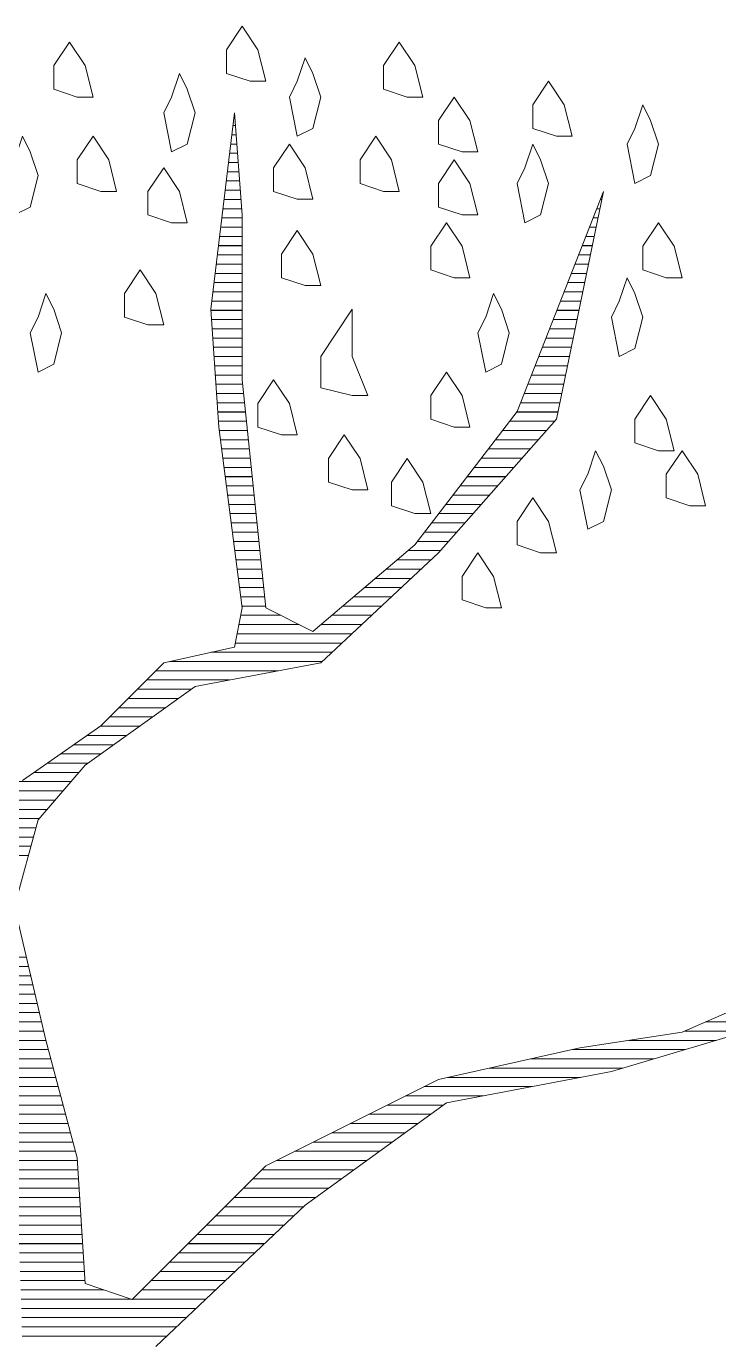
# Model space of a CAD drawing. Header units: centimetres. Extents: x 867 to 19881, y 2761 to 6151.
# Drawn here: x 2269.34 to 2277.54, y 4819.47 to 4835.01 of the extents above; entities that cross this region are included whole.
import ezdxf

# ---------------------------------------------------------------- set-up
doc = ezdxf.new("R2010")
doc.units = ezdxf.units.CM
doc.layers.add('PLAN TEFRİŞLER', color=7, linetype='Continuous', lineweight=0)

# ---------------------------------------------------------------- blocks, each defined once
blk = doc.blocks.new('*X64-flat-121')
at = {"color": 0}
for p, q in [((2917.25, 2913.46), (2917.37, 2913.46)), ((2917.05, 2911.83), (2917.5, 2911.83)), ((2916.66, 2908.58), (2917.75, 2908.58)), ((2916.86, 2910.2), (2917.62, 2910.2)), ((2916.47, 2906.95), (2917.87, 2906.95)), ((2916.27, 2905.32), (2918, 2905.32)), ((2915.88, 2902.07), (2918.25, 2902.07)), ((2916.08, 2903.7), (2918.12, 2903.7)), ((2915.69, 2900.44), (2918.37, 2900.44)), ((2915.3, 2897.19), (2918.62, 2897.19)), ((2915.49, 2898.82), (2918.5, 2898.82)), ((2981.14, 2897.19), (2981.71, 2897.19)), ((2981.78, 2898.82), (2982.05, 2898.82)), ((2915.1, 2895.56), (2918.71, 2895.56)), ((2980.5, 2895.56), (2981.37, 2895.56)), ((2914.91, 2893.94), (2918.71, 2893.94)), ((2979.86, 2893.94), (2981.04, 2893.94)), ((2914.52, 2890.68), (2918.71, 2890.68)), ((2914.71, 2892.31), (2918.71, 2892.31)), ((2978.58, 2890.68), (2980.36, 2890.68)), ((2979.22, 2892.31), (2980.7, 2892.31)), ((2914.32, 2889.06), (2918.71, 2889.06)), ((2977.94, 2889.06), (2980.03, 2889.06)), ((2913.93, 2885.8), (2918.71, 2885.8)), ((2914.13, 2887.43), (2918.71, 2887.43)), ((2976.67, 2885.8), (2979.35, 2885.8)), ((2977.31, 2887.43), (2979.69, 2887.43)), ((2913.74, 2884.18), (2918.71, 2884.18)), ((2976.03, 2884.18), (2979.02, 2884.18)), ((2913.35, 2880.92), (2918.71, 2880.92)), ((2913.54, 2882.55), (2918.71, 2882.55)), ((2974.75, 2880.92), (2978.34, 2880.92)), ((2975.39, 2882.55), (2978.68, 2882.55)), ((2913.19, 2879.3), (2918.71, 2879.3)), ((2974.11, 2879.3), (2978.01, 2879.3)), ((2913.3, 2877.67), (2918.71, 2877.67)), ((2973.47, 2877.67), (2977.67, 2877.67)), ((2913.41, 2876.04), (2918.71, 2876.04)), ((2913.51, 2874.42), (2918.71, 2874.42)), ((2972.19, 2874.42), (2977, 2874.42)), ((2972.83, 2876.04), (2977.33, 2876.04)), ((2913.62, 2872.79), (2918.71, 2872.79)), ((2971.55, 2872.79), (2976.66, 2872.79)), ((2913.73, 2871.16), (2918.71, 2871.16)), ((2913.84, 2869.54), (2918.71, 2869.54)), ((2970.28, 2869.54), (2975.99, 2869.54)), ((2970.92, 2871.16), (2976.32, 2871.16)), ((2913.95, 2867.91), (2918.71, 2867.91)), ((2969.64, 2867.91), (2975.65, 2867.91)), ((2914.06, 2866.28), (2918.79, 2866.28)), ((2914.16, 2864.66), (2918.96, 2864.66)), ((2968.36, 2864.66), (2974.98, 2864.66)), ((2969, 2866.28), (2975.31, 2866.28)), ((2914.27, 2863.03), (2919.12, 2863.03)), ((2967.72, 2863.03), (2974.64, 2863.03)), ((2914.38, 2861.4), (2919.29, 2861.4)), ((2967.04, 2861.4), (2974.31, 2861.4)), ((2914.49, 2859.78), (2919.46, 2859.78)), ((2914.64, 2858.15), (2919.63, 2858.15)), ((2964.55, 2858.15), (2972.29, 2858.15)), ((2965.79, 2859.78), (2973.73, 2859.78)), ((2914.85, 2856.52), (2919.8, 2856.52)), ((2963.31, 2856.52), (2970.86, 2856.52)), ((2915.06, 2854.9), (2919.97, 2854.9)), ((2915.27, 2853.27), (2920.13, 2853.27)), ((2960.82, 2853.27), (2967.99, 2853.27)), ((2962.06, 2854.9), (2969.42, 2854.9)), ((2915.49, 2851.64), (2920.3, 2851.64)), ((2959.57, 2851.64), (2966.55, 2851.64)), ((2915.7, 2850.02), (2920.47, 2850.02)), ((2915.91, 2848.39), (2920.64, 2848.39)), ((2957.09, 2848.39), (2963.68, 2848.39)), ((2958.33, 2850.02), (2965.12, 2850.02)), ((2916.12, 2846.76), (2920.81, 2846.76)), ((2955.84, 2846.76), (2962.24, 2846.76)), ((2916.33, 2845.14), (2920.98, 2845.14)), ((2954.6, 2845.14), (2960.81, 2845.14)), ((2916.55, 2843.51), (2921.14, 2843.51)), ((2916.76, 2841.88), (2921.31, 2841.88)), ((2952.11, 2841.88), (2957.94, 2841.88)), ((2953.36, 2843.51), (2959.37, 2843.51)), ((2916.97, 2840.26), (2921.48, 2840.26)), ((2950.87, 2840.26), (2956.5, 2840.26)), ((2917.18, 2838.63), (2921.65, 2838.63)), ((2917.4, 2837), (2921.82, 2837)), ((2947.96, 2837), (2953.63, 2837)), ((2949.62, 2838.63), (2955.07, 2838.63)), ((2917.61, 2835.38), (2921.99, 2835.38)), ((2946.04, 2835.38), (2951.96, 2835.38)), ((2917.82, 2833.75), (2922.15, 2833.75)), ((2944.12, 2833.75), (2950.22, 2833.75)), ((2918.03, 2832.12), (2922.32, 2832.12)), ((2918.24, 2830.5), (2922.49, 2830.5)), ((2940.27, 2830.5), (2946.73, 2830.5)), ((2942.2, 2832.12), (2948.48, 2832.12)), ((2918.46, 2828.87), (2922.66, 2828.87)), ((2938.35, 2828.87), (2944.99, 2828.87)), ((2918.45, 2825.62), (2925.49, 2825.62)), ((2918.67, 2827.24), (2922.83, 2827.24)), ((2934.51, 2825.62), (2941.51, 2825.62)), ((2936.43, 2827.24), (2943.25, 2827.24)), ((2918.12, 2823.99), (2928.75, 2823.99)), ((2932.58, 2823.99), (2939.76, 2823.99)), ((2917.47, 2820.73), (2936.28, 2820.73)), ((2917.79, 2822.36), (2938.02, 2822.36)), ((2913.24, 2819.11), (2934.53, 2819.11)), ((2905.92, 2817.48), (2932.79, 2817.48)), ((2901.85, 2814.23), (2916.43, 2814.23)), ((2903.48, 2815.85), (2925.1, 2815.85)), ((2900.23, 2812.6), (2909.71, 2812.6)), ((2896.97, 2809.35), (2905.16, 2809.35)), ((2898.6, 2810.97), (2907.43, 2810.97)), ((2895.35, 2807.72), (2902.88, 2807.72)), ((2891.36, 2804.47), (2898.32, 2804.47)), ((2893.68, 2806.09), (2900.6, 2806.09)), ((2889.03, 2802.84), (2896.05, 2802.84)), ((2886.71, 2801.21), (2893.77, 2801.21)), ((2882.06, 2797.96), (2889.92, 2797.96)), ((2884.39, 2799.59), (2891.49, 2799.59)), ((2862.04, 2796.33), (2888.53, 2796.33)), ((2862.52, 2794.71), (2887.13, 2794.71)), ((2862.99, 2793.08), (2885.74, 2793.08)), ((2863.47, 2791.45), (2884.35, 2791.45)), ((2863.94, 2789.83), (2882.95, 2789.83)), ((2864.42, 2788.2), (2882.36, 2788.2)), ((2864.9, 2786.57), (2881.92, 2786.57)), ((2865.37, 2784.95), (2881.48, 2784.95)), ((2865.85, 2783.32), (2881.03, 2783.32)), ((2871.09, 2765.43), (2880.69, 2765.43)), ((2871.56, 2763.8), (2881.08, 2763.8)), ((2872.04, 2762.17), (2881.46, 2762.17)), ((2872.51, 2760.55), (2881.84, 2760.55)), ((2872.99, 2758.92), (2882.23, 2758.92)), ((2873.47, 2757.29), (2882.61, 2757.29)), ((2873.94, 2755.67), (2882.99, 2755.67)), ((2874.42, 2754.04), (2883.37, 2754.04)), ((3000.31, 2754.04), (3013.17, 2754.04)), ((2874.89, 2752.41), (2883.76, 2752.41)), ((2996.59, 2752.41), (3007.68, 2752.41)), ((2875.37, 2750.79), (2884.14, 2750.79)), ((2875.85, 2749.16), (2884.57, 2749.16)), ((2976.82, 2749.16), (2996.7, 2749.16)), ((2986.79, 2750.79), (3002.19, 2750.79)), ((2876.32, 2747.53), (2885.01, 2747.53)), ((2969.5, 2747.53), (2991.21, 2747.53)), ((2876.8, 2745.91), (2885.44, 2745.91)), ((2877.27, 2744.28), (2885.88, 2744.28)), ((2954.86, 2744.28), (2978.29, 2744.28)), ((2962.18, 2745.91), (2985.72, 2745.91)), ((2877.75, 2742.65), (2886.31, 2742.65)), ((2950.74, 2742.65), (2969.75, 2742.65)), ((2878.23, 2741.03), (2886.74, 2741.03)), ((2947.48, 2741.03), (2961.21, 2741.03)), ((2878.6, 2739.4), (2887.18, 2739.4)), ((2878.66, 2737.77), (2887.61, 2737.77)), ((2940.98, 2737.77), (2951.9, 2737.77)), ((2944.23, 2739.4), (2954.15, 2739.4)), ((2878.71, 2736.15), (2888.05, 2736.15)), ((2937.72, 2736.15), (2949.64, 2736.15)), ((2878.77, 2734.52), (2888.48, 2734.52)), ((2878.82, 2732.89), (2888.91, 2732.89)), ((2931.22, 2732.89), (2945.14, 2732.89)), ((2934.47, 2734.52), (2947.39, 2734.52)), ((2878.88, 2731.27), (2889.35, 2731.27)), ((2927.96, 2731.27), (2942.89, 2731.27)), ((2878.93, 2729.64), (2889.69, 2729.64)), ((2924.71, 2729.64), (2940.63, 2729.64)), ((2878.98, 2728.01), (2889.79, 2728.01)), ((2879.04, 2726.39), (2889.89, 2726.39)), ((2920.53, 2726.39), (2936.13, 2726.39)), ((2922.16, 2728.01), (2938.38, 2728.01)), ((2879.09, 2724.76), (2889.99, 2724.76)), ((2918.9, 2724.76), (2933.88, 2724.76)), ((2879.15, 2723.13), (2890.09, 2723.13)), ((2879.2, 2721.5), (2890.2, 2721.5)), ((2915.65, 2721.5), (2929.47, 2721.5)), ((2917.28, 2723.13), (2931.62, 2723.13)), ((2879.25, 2719.88), (2890.3, 2719.88)), ((2914.02, 2719.88), (2927.75, 2719.88)), ((2879.31, 2718.25), (2890.4, 2718.25)), ((2879.36, 2716.62), (2890.5, 2716.62)), ((2910.77, 2716.62), (2924.32, 2716.62)), ((2912.4, 2718.25), (2926.03, 2718.25)), ((2879.42, 2715), (2890.6, 2715)), ((2909.14, 2715), (2922.6, 2715)), ((2879.47, 2713.37), (2890.7, 2713.37)), ((2907.52, 2713.37), (2920.88, 2713.37)), ((2879.53, 2711.74), (2890.81, 2711.74)), ((2879.58, 2710.12), (2890.91, 2710.12)), ((2904.26, 2710.12), (2917.45, 2710.12)), ((2905.89, 2711.74), (2919.17, 2711.74)), ((2879.63, 2708.49), (2891.01, 2708.49)), ((2902.64, 2708.49), (2915.73, 2708.49)), ((2879.69, 2706.86), (2894.34, 2706.86)), ((2879.74, 2705.24), (2899.22, 2705.24)), ((2899.38, 2705.24), (2912.3, 2705.24)), ((2901.01, 2706.86), (2914.01, 2706.86)), ((2879.8, 2703.61), (2910.58, 2703.61)), ((2879.85, 2701.98), (2908.86, 2701.98)), ((2879.91, 2700.36), (2907.15, 2700.36)), ((2879.96, 2698.73), (2905.43, 2698.73))]:
    blk.add_line(p, q, dxfattribs=at)
blk = doc.blocks.new('*X20')
at = {"color": 0}
for p, q in [((17.9333, 17.91), (17.9341, 17.91)), ((17.9321, 17.9), (17.9348, 17.9)), ((17.9297, 17.88), (17.9364, 17.88)), ((17.9309, 17.89), (17.9356, 17.89)), ((17.9285, 17.87), (17.9371, 17.87)), ((17.9273, 17.86), (17.9379, 17.86)), ((17.9249, 17.84), (17.9395, 17.84)), ((17.9261, 17.85), (17.9387, 17.85)), ((17.9237, 17.83), (17.9402, 17.83)), ((17.9213, 17.81), (17.9418, 17.81)), ((17.9225, 17.82), (17.941, 17.82)), ((18.3261, 17.81), (18.3296, 17.81)), ((18.33, 17.82), (18.3316, 17.82)), ((17.9201, 17.8), (17.9423, 17.8)), ((18.3221, 17.8), (18.3275, 17.8)), ((17.9189, 17.79), (17.9423, 17.79)), ((18.3182, 17.79), (18.3254, 17.79)), ((17.9165, 17.77), (17.9423, 17.77)), ((17.9177, 17.78), (17.9423, 17.78)), ((18.3104, 17.77), (18.3213, 17.77)), ((18.3143, 17.78), (18.3234, 17.78)), ((17.9153, 17.76), (17.9423, 17.76)), ((18.3064, 17.76), (18.3192, 17.76)), ((17.9129, 17.74), (17.9423, 17.74)), ((17.9141, 17.75), (17.9423, 17.75)), ((18.2986, 17.74), (18.3151, 17.74)), ((18.3025, 17.75), (18.3171, 17.75)), ((17.9117, 17.73), (17.9423, 17.73)), ((18.2946, 17.73), (18.313, 17.73)), ((17.9093, 17.71), (17.9423, 17.71)), ((17.9105, 17.72), (17.9423, 17.72)), ((18.2868, 17.71), (18.3089, 17.71)), ((18.2907, 17.72), (18.3109, 17.72)), ((17.9083, 17.7), (17.9423, 17.7)), ((18.2829, 17.7), (18.3068, 17.7)), ((17.909, 17.69), (17.9423, 17.69)), ((18.2789, 17.69), (18.3047, 17.69)), ((17.9097, 17.68), (17.9423, 17.68)), ((17.9103, 17.67), (17.9423, 17.67)), ((18.2711, 17.67), (18.3006, 17.67)), ((18.275, 17.68), (18.3027, 17.68)), ((17.911, 17.66), (17.9423, 17.66)), ((18.2671, 17.66), (18.2985, 17.66)), ((17.9117, 17.65), (17.9423, 17.65)), ((17.9123, 17.64), (17.9423, 17.64)), ((18.2593, 17.64), (18.2944, 17.64)), ((18.2632, 17.65), (18.2965, 17.65)), ((17.913, 17.63), (17.9423, 17.63)), ((18.2554, 17.63), (18.2923, 17.63)), ((17.9137, 17.62), (17.9428, 17.62)), ((17.9143, 17.61), (17.9438, 17.61)), ((18.2475, 17.61), (18.2882, 17.61)), ((18.2514, 17.62), (18.2903, 17.62)), ((17.915, 17.6), (17.9448, 17.6)), ((18.2436, 17.6), (18.2861, 17.6)), ((17.9157, 17.59), (17.9459, 17.59)), ((18.2394, 17.59), (18.284, 17.59)), ((17.9163, 17.58), (17.9469, 17.58)), ((17.9172, 17.57), (17.9479, 17.57)), ((18.2241, 17.57), (18.2717, 17.57)), ((18.2317, 17.58), (18.2805, 17.58)), ((17.9186, 17.56), (17.949, 17.56)), ((18.2164, 17.56), (18.2628, 17.56)), ((17.9199, 17.55), (17.95, 17.55)), ((17.9212, 17.54), (17.951, 17.54)), ((18.2011, 17.54), (18.2452, 17.54)), ((18.2088, 17.55), (18.254, 17.55)), ((17.9225, 17.53), (17.9521, 17.53)), ((18.1935, 17.53), (18.2364, 17.53)), ((17.9238, 17.52), (17.9531, 17.52)), ((17.9251, 17.51), (17.9541, 17.51)), ((18.1782, 17.51), (18.2187, 17.51)), ((18.1858, 17.52), (18.2276, 17.52)), ((17.9264, 17.5), (17.9552, 17.5)), ((18.1706, 17.5), (18.2099, 17.5)), ((17.9277, 17.49), (17.9562, 17.49)), ((18.1629, 17.49), (18.2011, 17.49)), ((17.929, 17.48), (17.9572, 17.48)), ((17.9303, 17.47), (17.9583, 17.47)), ((18.1476, 17.47), (18.1834, 17.47)), ((18.1553, 17.48), (18.1923, 17.48)), ((17.9316, 17.46), (17.9593, 17.46)), ((18.14, 17.46), (18.1746, 17.46)), ((17.9329, 17.45), (17.9604, 17.45)), ((17.9342, 17.44), (17.9614, 17.44)), ((18.1221, 17.44), (18.157, 17.44)), ((18.1323, 17.45), (18.1658, 17.45)), ((17.9355, 17.43), (17.9624, 17.43)), ((18.1103, 17.43), (18.1467, 17.43)), ((17.9368, 17.42), (17.9635, 17.42)), ((18.0985, 17.42), (18.136, 17.42)), ((17.9381, 17.41), (17.9645, 17.41)), ((17.9394, 17.4), (17.9655, 17.4)), ((18.0748, 17.4), (18.1146, 17.4)), ((18.0867, 17.41), (18.1253, 17.41)), ((17.9407, 17.39), (17.9666, 17.39)), ((18.063, 17.39), (18.1038, 17.39)), ((17.9407, 17.37), (17.984, 17.37)), ((17.942, 17.38), (17.9676, 17.38)), ((18.0394, 17.37), (18.0824, 17.37)), ((18.0512, 17.38), (18.0931, 17.38)), ((17.9387, 17.36), (18.004, 17.36)), ((18.0276, 17.36), (18.0717, 17.36)), ((17.9347, 17.34), (18.0503, 17.34)), ((17.9367, 17.35), (18.061, 17.35)), ((17.9087, 17.33), (18.0396, 17.33)), ((17.8637, 17.32), (18.0288, 17.32)), ((17.8387, 17.3), (17.9283, 17.3)), ((17.8487, 17.31), (17.9816, 17.31)), ((17.8287, 17.29), (17.887, 17.29)), ((17.8087, 17.27), (17.859, 17.27)), ((17.8187, 17.28), (17.873, 17.28)), ((17.7987, 17.26), (17.845, 17.26)), ((17.7741, 17.24), (17.817, 17.24)), ((17.7884, 17.25), (17.831, 17.25)), ((17.7599, 17.23), (17.803, 17.23)), ((17.7456, 17.22), (17.789, 17.22)), ((17.717, 17.2), (17.7653, 17.2)), ((17.7313, 17.21), (17.775, 17.21)), ((17.5939, 17.19), (17.7568, 17.19)), ((17.5968, 17.18), (17.7482, 17.18)), ((17.5998, 17.17), (17.7396, 17.17)), ((17.6027, 17.16), (17.731, 17.16)), ((17.6056, 17.15), (17.7225, 17.15)), ((17.6085, 17.14), (17.7189, 17.14)), ((17.6115, 17.13), (17.7161, 17.13)), ((17.6144, 17.12), (17.7134, 17.12)), ((17.6173, 17.11), (17.7107, 17.11)), ((17.6495, 17), (17.7086, 17)), ((17.6524, 16.99), (17.7109, 16.99)), ((17.6554, 16.98), (17.7133, 16.98)), ((17.6583, 16.97), (17.7156, 16.97)), ((17.6612, 16.96), (17.718, 16.96)), ((17.6642, 16.95), (17.7204, 16.95)), ((17.6671, 16.94), (17.7227, 16.94)), ((17.67, 16.93), (17.7251, 16.93)), ((18.4439, 16.93), (18.523, 16.93)), ((17.6729, 16.92), (17.7274, 16.92)), ((18.4211, 16.92), (18.4892, 16.92)), ((17.6759, 16.91), (17.7298, 16.91)), ((17.6788, 16.9), (17.7324, 16.9)), ((18.2995, 16.9), (18.4217, 16.9)), ((18.3608, 16.91), (18.4555, 16.91)), ((17.6817, 16.89), (17.7351, 16.89)), ((18.2545, 16.89), (18.388, 16.89)), ((17.6846, 16.88), (17.7378, 16.88)), ((17.6876, 16.87), (17.7404, 16.87)), ((18.1645, 16.87), (18.3086, 16.87)), ((18.2095, 16.88), (18.3542, 16.88)), ((17.6905, 16.86), (17.7431, 16.86)), ((18.1392, 16.86), (18.2561, 16.86)), ((17.6934, 16.85), (17.7458, 16.85)), ((18.1192, 16.85), (18.2036, 16.85)), ((17.6957, 16.84), (17.7484, 16.84)), ((17.6961, 16.83), (17.7511, 16.83)), ((18.0792, 16.83), (18.1463, 16.83)), ((18.0992, 16.84), (18.1601, 16.84)), ((17.6964, 16.82), (17.7538, 16.82)), ((18.0592, 16.82), (18.1324, 16.82)), ((17.6967, 16.81), (17.7564, 16.81)), ((17.6971, 16.8), (17.7591, 16.8)), ((18.0192, 16.8), (18.1047, 16.8)), ((18.0392, 16.81), (18.1186, 16.81)), ((17.6974, 16.79), (17.7618, 16.79)), ((17.9992, 16.79), (18.0909, 16.79)), ((17.6977, 16.78), (17.7639, 16.78)), ((17.9792, 16.78), (18.0771, 16.78)), ((17.6981, 16.77), (17.7645, 16.77)), ((17.6984, 16.76), (17.7651, 16.76)), ((17.9535, 16.76), (18.0494, 16.76)), ((17.9635, 16.77), (18.0632, 16.77)), ((17.6987, 16.75), (17.7657, 16.75)), ((17.9435, 16.75), (18.0355, 16.75)), ((17.6991, 16.74), (17.7664, 16.74)), ((17.6994, 16.73), (17.767, 16.73)), ((17.9235, 16.73), (18.0084, 16.73)), ((17.9335, 16.74), (18.0217, 16.74)), ((17.6997, 16.72), (17.7676, 16.72)), ((17.9135, 16.72), (17.9979, 16.72)), ((17.7001, 16.71), (17.7682, 16.71)), ((17.7004, 16.7), (17.7689, 16.7)), ((17.8935, 16.7), (17.9768, 16.7)), ((17.9035, 16.71), (17.9873, 16.71)), ((17.7007, 16.69), (17.7695, 16.69)), ((17.8835, 16.69), (17.9662, 16.69)), ((17.7011, 16.68), (17.7701, 16.68)), ((17.8735, 16.68), (17.9556, 16.68)), ((17.7014, 16.67), (17.7707, 16.67)), ((17.7017, 16.66), (17.7714, 16.66)), ((17.8535, 16.66), (17.9345, 16.66)), ((17.8635, 16.67), (17.9451, 16.67)), ((17.7021, 16.65), (17.772, 16.65)), ((17.8435, 16.65), (17.924, 16.65)), ((17.7024, 16.64), (17.7924, 16.64)), ((17.7027, 16.63), (17.8224, 16.63)), ((17.8235, 16.63), (17.9029, 16.63)), ((17.8335, 16.64), (17.9134, 16.64)), ((17.7031, 16.62), (17.8923, 16.62)), ((17.7034, 16.61), (17.8818, 16.61)), ((17.7037, 16.6), (17.8712, 16.6)), ((17.7041, 16.59), (17.8606, 16.59))]:
    blk.add_line(p, q, dxfattribs=at)

msp = doc.modelspace()

# ---------------------------------------------------------------- linework, layer by layer
at = {"layer": 'PLAN TEFRİŞLER', "color": 252, "lineweight": 0, "true_color": 0x939598}
for p, q in [((2271.806, 4833.983, -178.847), (2271.528, 4831.661, -178.847)), ((2271.806, 4833.983, -90.218), (2271.528, 4831.661, -90.218)), ((2271.899, 4832.775, -178.847), (2271.806, 4833.983, -178.847)), ((2271.899, 4832.775, -90.218), (2271.806, 4833.983, -90.218)), ((2276.173, 4833.054, -178.847), (2275.151, 4830.453, -178.847)), ((2276.173, 4833.054, -90.218), (2275.151, 4830.453, -90.218)), ((2275.615, 4830.36, -178.847), (2276.173, 4833.054, -178.847)), ((2275.615, 4830.36, -90.218), (2276.173, 4833.054, -90.218)), ((2271.899, 4830.825, -178.847), (2271.899, 4832.775, -178.847)), ((2271.899, 4830.825, -90.218), (2271.899, 4832.775, -90.218)), ((2271.528, 4831.661, -178.847), (2271.621, 4830.267, -178.847)), ((2271.528, 4831.661, -90.218), (2271.621, 4830.267, -90.218)), ((2272.178, 4828.13, -178.847), (2271.899, 4830.825, -178.847)), ((2272.178, 4828.13, -90.218), (2271.899, 4830.825, -90.218)), ((2275.151, 4830.453, -178.847), (2273.943, 4828.874, -178.847)), ((2275.151, 4830.453, -90.218), (2273.943, 4828.874, -90.218)), ((2274.222, 4828.781, -178.847), (2275.615, 4830.36, -178.847)), ((2274.222, 4828.781, -90.218), (2275.615, 4830.36, -90.218)), ((2271.621, 4830.267, -178.847), (2271.899, 4828.13, -178.847)), ((2271.621, 4830.267, -90.218), (2271.899, 4828.13, -90.218)), ((2273.943, 4828.874, -178.847), (2272.735, 4827.852, -178.847)), ((2273.943, 4828.874, -90.218), (2272.735, 4827.852, -90.218)), ((2272.828, 4827.48, -178.847), (2274.222, 4828.781, -178.847)), ((2272.828, 4827.48, -90.218), (2274.222, 4828.781, -90.218)), ((2271.899, 4828.13, -178.847), (2271.806, 4827.666, -178.847)), ((2271.899, 4828.13, -90.218), (2271.806, 4827.666, -90.218)), ((2272.735, 4827.852, -178.847), (2272.178, 4828.13, -178.847)), ((2272.735, 4827.852, -90.218), (2272.178, 4828.13, -90.218)), ((2271.806, 4827.666, -178.847), (2270.97, 4827.48, -178.847)), ((2271.806, 4827.666, -90.218), (2270.97, 4827.48, -90.218)), ((2270.97, 4827.48, -178.847), (2270.227, 4826.737, -178.847)), ((2270.97, 4827.48, -90.218), (2270.227, 4826.737, -90.218)), ((2271.342, 4827.201, -178.847), (2272.828, 4827.48, -178.847)), ((2271.342, 4827.201, -90.218), (2272.828, 4827.48, -90.218)), ((2270.041, 4826.272, -178.847), (2271.342, 4827.201, -178.847)), ((2270.041, 4826.272, -90.218), (2271.342, 4827.201, -90.218)), ((2270.227, 4826.737, -178.847), (2269.298, 4826.087, -178.847)), ((2270.227, 4826.737, -90.218), (2269.298, 4826.087, -90.218)), ((2269.484, 4825.622, -178.847), (2270.041, 4826.272, -178.847)), ((2269.484, 4825.622, -90.218), (2270.041, 4826.272, -90.218)), ((2269.205, 4824.6, -178.847), (2269.484, 4825.622, -178.847)), ((2269.205, 4824.6, -90.218), (2269.484, 4825.622, -90.218)), ((2269.577, 4823.021, -178.847), (2269.205, 4824.6, -178.847)), ((2269.577, 4823.021, -90.218), (2269.205, 4824.6, -90.218)), ((2278.588, 4823.764, -178.847), (2277.102, 4823.114, -178.847)), ((2278.588, 4823.764, -90.218), (2277.102, 4823.114, -90.218)), ((2276.266, 4822.649, -178.847), (2278.774, 4823.392, -178.847)), ((2276.266, 4822.649, -90.218), (2278.774, 4823.392, -90.218)), ((2269.948, 4821.627, -178.847), (2269.577, 4823.021, -178.847)), ((2269.948, 4821.627, -90.218), (2269.577, 4823.021, -90.218)), ((2277.102, 4823.114, -178.847), (2275.894, 4822.928, -178.847)), ((2277.102, 4823.114, -90.218), (2275.894, 4822.928, -90.218)), ((2275.894, 4822.928, -178.847), (2274.222, 4822.556, -178.847)), ((2275.894, 4822.928, -90.218), (2274.222, 4822.556, -90.218)), ((2274.222, 4822.556, -178.847), (2272.178, 4821.534, -178.847)), ((2274.222, 4822.556, -90.218), (2272.178, 4821.534, -90.218)), ((2274.315, 4822.278, -178.847), (2276.266, 4822.649, -178.847)), ((2274.315, 4822.278, -90.218), (2276.266, 4822.649, -90.218)), ((2272.642, 4821.07, -178.847), (2274.315, 4822.278, -178.847)), ((2272.642, 4821.07, -90.218), (2274.315, 4822.278, -90.218)), ((2270.041, 4820.141, -178.847), (2269.948, 4821.627, -178.847)), ((2270.041, 4820.141, -90.218), (2269.948, 4821.627, -90.218)), ((2272.178, 4821.534, -178.847), (2270.599, 4819.955, -178.847)), ((2272.178, 4821.534, -90.218), (2270.599, 4819.955, -90.218)), ((2270.877, 4819.398, -178.847), (2272.642, 4821.07, -178.847)), ((2270.877, 4819.398, -90.218), (2272.642, 4821.07, -90.218)), ((2270.599, 4819.955, -178.847), (2270.041, 4820.141, -178.847)), ((2270.599, 4819.955, -90.218), (2270.041, 4820.141, -90.218))]:
    msp.add_line(p, q, dxfattribs=at)
for points, elevation in [([(2271.992, 4834.355), (2271.713, 4834.448), (2271.713, 4834.726), (2271.899, 4835.005), (2272.085, 4834.726), (2272.178, 4834.355)], -178.847), ([(2271.992, 4834.355), (2271.713, 4834.448), (2271.713, 4834.726), (2271.899, 4835.005), (2272.085, 4834.726), (2272.178, 4834.355)], -90.218), ([(2269.948, 4834.169), (2269.67, 4834.262), (2269.67, 4834.541), (2269.855, 4834.819), (2270.041, 4834.541), (2270.134, 4834.169)], -178.847), ([(2269.948, 4834.169), (2269.67, 4834.262), (2269.67, 4834.541), (2269.855, 4834.819), (2270.041, 4834.541), (2270.134, 4834.169)], -90.218), ([(2273.85, 4834.169), (2273.571, 4834.262), (2273.571, 4834.541), (2273.757, 4834.819), (2273.943, 4834.541), (2274.036, 4834.169)], -178.847), ([(2273.85, 4834.169), (2273.571, 4834.262), (2273.571, 4834.541), (2273.757, 4834.819), (2273.943, 4834.541), (2274.036, 4834.169)], -90.218), ([(2272.55, 4834.355), (2272.457, 4834.169), (2272.55, 4833.705), (2272.735, 4833.797), (2272.828, 4834.169), (2272.735, 4834.448), (2272.642, 4834.634)], -178.847), ([(2272.55, 4834.355), (2272.457, 4834.169), (2272.55, 4833.705), (2272.735, 4833.797), (2272.828, 4834.169), (2272.735, 4834.448), (2272.642, 4834.634)], -90.218), ([(2271.063, 4834.169), (2270.97, 4833.983), (2271.063, 4833.519), (2271.249, 4833.612), (2271.342, 4833.983), (2271.249, 4834.262), (2271.156, 4834.448)], -178.847), ([(2271.063, 4834.169), (2270.97, 4833.983), (2271.063, 4833.519), (2271.249, 4833.612), (2271.342, 4833.983), (2271.249, 4834.262), (2271.156, 4834.448)], -90.218), ([(2275.615, 4833.705), (2275.337, 4833.797), (2275.337, 4834.076), (2275.522, 4834.355), (2275.708, 4834.076), (2275.801, 4833.705)], -178.847), ([(2275.615, 4833.705), (2275.337, 4833.797), (2275.337, 4834.076), (2275.522, 4834.355), (2275.708, 4834.076), (2275.801, 4833.705)], -90.218), ([(2274.5, 4833.519), (2274.222, 4833.612), (2274.222, 4833.89), (2274.408, 4834.169), (2274.593, 4833.89), (2274.686, 4833.519)], -178.847), ([(2274.5, 4833.519), (2274.222, 4833.612), (2274.222, 4833.89), (2274.408, 4834.169), (2274.593, 4833.89), (2274.686, 4833.519)], -90.218), ([(2276.544, 4833.797), (2276.451, 4833.612), (2276.544, 4833.147), (2276.73, 4833.24), (2276.823, 4833.612), (2276.73, 4833.89), (2276.637, 4834.076)], -178.847), ([(2276.544, 4833.797), (2276.451, 4833.612), (2276.544, 4833.147), (2276.73, 4833.24), (2276.823, 4833.612), (2276.73, 4833.89), (2276.637, 4834.076)], -90.218), ([(2269.205, 4833.426), (2269.112, 4833.24), (2269.205, 4832.775), (2269.391, 4832.868), (2269.484, 4833.24), (2269.391, 4833.519), (2269.298, 4833.705)], -178.847), ([(2269.205, 4833.426), (2269.112, 4833.24), (2269.205, 4832.775), (2269.391, 4832.868), (2269.484, 4833.24), (2269.391, 4833.519), (2269.298, 4833.705)], -90.218), ([(2270.227, 4833.054), (2269.948, 4833.147), (2269.948, 4833.426), (2270.134, 4833.705), (2270.32, 4833.426), (2270.413, 4833.054)], -178.847), ([(2270.227, 4833.054), (2269.948, 4833.147), (2269.948, 4833.426), (2270.134, 4833.705), (2270.32, 4833.426), (2270.413, 4833.054)], -90.218), ([(2273.571, 4833.054), (2273.293, 4833.147), (2273.293, 4833.426), (2273.479, 4833.705), (2273.664, 4833.426), (2273.757, 4833.054)], -178.847), ([(2273.571, 4833.054), (2273.293, 4833.147), (2273.293, 4833.426), (2273.479, 4833.705), (2273.664, 4833.426), (2273.757, 4833.054)], -90.218), ([(2272.55, 4832.961), (2272.271, 4833.054), (2272.271, 4833.333), (2272.457, 4833.612), (2272.642, 4833.333), (2272.735, 4832.961)], -178.847), ([(2272.55, 4832.961), (2272.271, 4833.054), (2272.271, 4833.333), (2272.457, 4833.612), (2272.642, 4833.333), (2272.735, 4832.961)], -90.218), ([(2275.244, 4833.333), (2275.151, 4833.147), (2275.244, 4832.683), (2275.429, 4832.775), (2275.522, 4833.147), (2275.429, 4833.426), (2275.337, 4833.612)], -178.847), ([(2275.244, 4833.333), (2275.151, 4833.147), (2275.244, 4832.683), (2275.429, 4832.775), (2275.522, 4833.147), (2275.429, 4833.426), (2275.337, 4833.612)], -90.218), ([(2274.5, 4832.775), (2274.222, 4832.868), (2274.222, 4833.147), (2274.408, 4833.426), (2274.593, 4833.147), (2274.686, 4832.775)], -178.847), ([(2274.5, 4832.775), (2274.222, 4832.868), (2274.222, 4833.147), (2274.408, 4833.426), (2274.593, 4833.147), (2274.686, 4832.775)], -90.218), ([(2271.063, 4832.683), (2270.784, 4832.775), (2270.784, 4833.054), (2270.97, 4833.333), (2271.156, 4833.054), (2271.249, 4832.683)], -178.847), ([(2271.063, 4832.683), (2270.784, 4832.775), (2270.784, 4833.054), (2270.97, 4833.333), (2271.156, 4833.054), (2271.249, 4832.683)], -90.218), ([(2274.408, 4832.032), (2274.129, 4832.125), (2274.129, 4832.404), (2274.315, 4832.683), (2274.5, 4832.404), (2274.593, 4832.032)], -178.847), ([(2274.408, 4832.032), (2274.129, 4832.125), (2274.129, 4832.404), (2274.315, 4832.683), (2274.5, 4832.404), (2274.593, 4832.032)], -90.218), ([(2276.916, 4832.032), (2276.637, 4832.125), (2276.637, 4832.404), (2276.823, 4832.683), (2277.009, 4832.404), (2277.102, 4832.032)], -178.847), ([(2276.916, 4832.032), (2276.637, 4832.125), (2276.637, 4832.404), (2276.823, 4832.683), (2277.009, 4832.404), (2277.102, 4832.032)], -90.218), ([(2272.642, 4831.939), (2272.364, 4832.032), (2272.364, 4832.311), (2272.55, 4832.59), (2272.735, 4832.311), (2272.828, 4831.939)], -178.847), ([(2272.642, 4831.939), (2272.364, 4832.032), (2272.364, 4832.311), (2272.55, 4832.59), (2272.735, 4832.311), (2272.828, 4831.939)], -90.218), ([(2270.784, 4831.475), (2270.506, 4831.568), (2270.506, 4831.846), (2270.692, 4832.125), (2270.877, 4831.846), (2270.97, 4831.475)], -178.847), ([(2270.784, 4831.475), (2270.506, 4831.568), (2270.506, 4831.846), (2270.692, 4832.125), (2270.877, 4831.846), (2270.97, 4831.475)], -90.218), ([(2276.358, 4831.754), (2276.266, 4831.568), (2276.358, 4831.103), (2276.544, 4831.196), (2276.637, 4831.568), (2276.544, 4831.846), (2276.451, 4832.032)], -178.847), ([(2276.358, 4831.754), (2276.266, 4831.568), (2276.358, 4831.103), (2276.544, 4831.196), (2276.637, 4831.568), (2276.544, 4831.846), (2276.451, 4832.032)], -90.218), ([(2269.484, 4831.568), (2269.391, 4831.382), (2269.484, 4830.917), (2269.67, 4831.01), (2269.763, 4831.382), (2269.67, 4831.661), (2269.577, 4831.846)], -178.847), ([(2269.484, 4831.568), (2269.391, 4831.382), (2269.484, 4830.917), (2269.67, 4831.01), (2269.763, 4831.382), (2269.67, 4831.661), (2269.577, 4831.846)], -90.218), ([(2274.779, 4831.568), (2274.686, 4831.382), (2274.779, 4830.917), (2274.965, 4831.01), (2275.058, 4831.382), (2274.965, 4831.661), (2274.872, 4831.846)], -178.847), ([(2274.779, 4831.568), (2274.686, 4831.382), (2274.779, 4830.917), (2274.965, 4831.01), (2275.058, 4831.382), (2274.965, 4831.661), (2274.872, 4831.846)], -90.218), ([(2273.2, 4830.639), (2272.828, 4830.732), (2272.828, 4831.103), (2273.2, 4831.661), (2273.2, 4831.103), (2273.386, 4830.639)], -178.847), ([(2273.2, 4830.639), (2272.828, 4830.732), (2272.828, 4831.103), (2273.2, 4831.661), (2273.2, 4831.103), (2273.386, 4830.639)], -90.218), ([(2274.408, 4830.267), (2274.129, 4830.36), (2274.129, 4830.639), (2274.315, 4830.917), (2274.5, 4830.639), (2274.593, 4830.267)], -178.847), ([(2274.408, 4830.267), (2274.129, 4830.36), (2274.129, 4830.639), (2274.315, 4830.917), (2274.5, 4830.639), (2274.593, 4830.267)], -90.218), ([(2272.364, 4830.174), (2272.085, 4830.267), (2272.085, 4830.546), (2272.271, 4830.825), (2272.457, 4830.546), (2272.55, 4830.174)], -178.847), ([(2272.364, 4830.174), (2272.085, 4830.267), (2272.085, 4830.546), (2272.271, 4830.825), (2272.457, 4830.546), (2272.55, 4830.174)], -90.218), ([(2276.823, 4829.988), (2276.544, 4830.081), (2276.544, 4830.36), (2276.73, 4830.639), (2276.916, 4830.36), (2277.009, 4829.988)], -178.847), ([(2276.823, 4829.988), (2276.544, 4830.081), (2276.544, 4830.36), (2276.73, 4830.639), (2276.916, 4830.36), (2277.009, 4829.988)], -90.218), ([(2273.2, 4829.524), (2272.921, 4829.617), (2272.921, 4829.896), (2273.107, 4830.174), (2273.293, 4829.896), (2273.386, 4829.524)], -178.847), ([(2273.2, 4829.524), (2272.921, 4829.617), (2272.921, 4829.896), (2273.107, 4830.174), (2273.293, 4829.896), (2273.386, 4829.524)], -90.218), ([(2275.987, 4829.71), (2275.894, 4829.524), (2275.987, 4829.059), (2276.173, 4829.152), (2276.266, 4829.524), (2276.173, 4829.803), (2276.08, 4829.988)], -178.847), ([(2275.987, 4829.71), (2275.894, 4829.524), (2275.987, 4829.059), (2276.173, 4829.152), (2276.266, 4829.524), (2276.173, 4829.803), (2276.08, 4829.988)], -90.218), ([(2277.195, 4829.338), (2276.916, 4829.431), (2276.916, 4829.71), (2277.102, 4829.988), (2277.287, 4829.71), (2277.38, 4829.338)], -178.847), ([(2277.195, 4829.338), (2276.916, 4829.431), (2276.916, 4829.71), (2277.102, 4829.988), (2277.287, 4829.71), (2277.38, 4829.338)], -90.218), ([(2273.943, 4829.245), (2273.664, 4829.338), (2273.664, 4829.617), (2273.85, 4829.896), (2274.036, 4829.617), (2274.129, 4829.245)], -178.847), ([(2273.943, 4829.245), (2273.664, 4829.338), (2273.664, 4829.617), (2273.85, 4829.896), (2274.036, 4829.617), (2274.129, 4829.245)], -90.218), ([(2275.429, 4828.781), (2275.151, 4828.874), (2275.151, 4829.152), (2275.337, 4829.431), (2275.522, 4829.152), (2275.615, 4828.781)], -178.847), ([(2275.429, 4828.781), (2275.151, 4828.874), (2275.151, 4829.152), (2275.337, 4829.431), (2275.522, 4829.152), (2275.615, 4828.781)], -90.218), ([(2274.779, 4828.13), (2274.5, 4828.223), (2274.5, 4828.502), (2274.686, 4828.781), (2274.872, 4828.502), (2274.965, 4828.13)], -178.847), ([(2274.779, 4828.13), (2274.5, 4828.223), (2274.5, 4828.502), (2274.686, 4828.781), (2274.872, 4828.502), (2274.965, 4828.13)], -90.218)]:
    msp.add_lwpolyline(points, close=True, dxfattribs=dict(at, elevation=elevation))

# ---------------------------------------------------------------- block references
for name, xscale, yscale, zscale in [('*X64-flat-121', 0.06715598195803192, 0.06715598195803192, 0.06715598195803192), ('*X20', 10.9244076261125, 10.9244076261125, 10.9244076261125)]:
    msp.add_blockref(name, (2075.891, 4638.285, -90.218), dxfattribs=dict(at, xscale=xscale, yscale=yscale, zscale=zscale))

doc.saveas('drawing.dxf')
